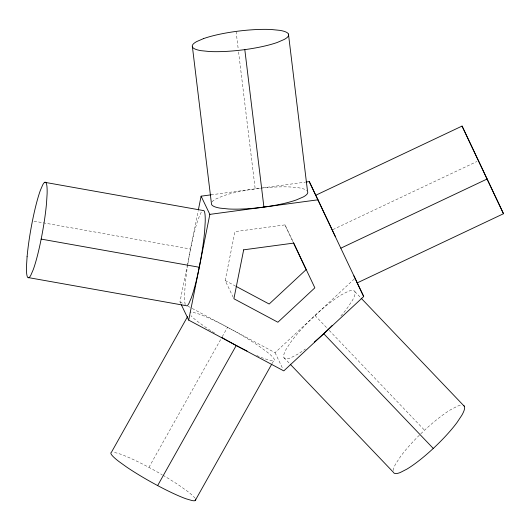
<?xml version="1.0" encoding="UTF-8"?>
<svg xmlns="http://www.w3.org/2000/svg" width="530" height="530" viewBox="0 0 530 530"><rect width="100%" height="100%" fill="white"/><g stroke="black" fill="none" stroke-linecap="round" stroke-linejoin="round"><path stroke-width="0.4" stroke-dasharray="2.65 1.99" d="M180.664 303.372L179.968 301.915L187.017 266.669M187.176 265.868L198.227 210.595M233.2 297.29L225.17 280.542L234.949 231.63L284.988 224.886L293.362 242.362M148.923 467.374L221.845 337.411M222.256 336.689L227.522 327.301M272.155 363.414L273.778 360.526M192.218 308.453L275.07 352.688L354.987 278.329M332.88 229.616L476.921 161.504M210.94 194.848L261.747 188.004M262.569 187.898L305.181 182.154M34.072 221.182L190.542 249.047M114.553 452.408L120.356 454.104A48.541 5.89 29.3 0 1 162.167 474.774M225.17 280.542L235.267 285.928M179.968 301.915L184.294 304.22M187.892 306.148L191.496 308.069M354.855 291.613L360.559 297.588M315.025 315.509L328.719 329.852M329.289 330.448L424.543 430.234M283.921 357.611L289.625 363.587M275.07 352.688L282.748 368.708M284.988 224.886L293.448 242.786M236.082 31.416L238.175 48.641M238.573 51.92L255.195 188.892M212.053 201.884A48.541 9.58 -6.9 0 1 215.796 199.041L222.527 196.126A48.541 9.58 -6.9 0 1 290.413 186.984L298.947 187.839A48.541 9.58 -6.9 0 1 306.844 190.608M340.903 315.993A48.541 9.613 -43.7 0 0 347.554 307.711L352.284 300.583A48.541 9.613 -43.7 0 0 347.925 291.48L341.386 294.839A48.541 9.613 -43.7 0 0 291.228 341.512L286.491 348.641A48.541 9.613 -43.7 0 0 290.851 357.743L297.396 354.384A48.541 9.613 -43.7 0 0 305.432 348.998M393.194 470.507A48.541 9.613 -43.7 0 1 396.009 463.366L400.746 456.237A48.541 9.613 -43.7 0 1 450.904 409.564L457.443 406.205A48.541 9.613 -43.7 0 1 461.425 405.125M185.301 304.538A48.541 5.976 -79.9 0 1 184.592 294.236L185.182 284.895A48.541 5.976 -79.9 0 1 187.726 264.808M187.858 263.98A48.541 5.976 -79.9 0 1 198.452 218.526L200.844 212.954A48.541 5.976 -79.9 0 1 202.831 210.463M256.758 355.557A48.541 5.89 29.3 0 0 264.808 358.777L270.611 360.473A48.541 5.89 29.3 0 0 266.252 351.37L258.64 345.904A48.541 5.89 29.3 0 0 198.949 314.032L193.145 312.336A48.541 5.89 29.3 0 0 189.985 312.283M214.551 333.019A48.541 5.89 29.3 0 1 205.117 326.904L197.511 321.438A48.541 5.89 29.3 0 1 190.88 315.575M162.889 475.198A48.541 5.89 29.3 0 1 180.048 485.977L187.653 491.442A48.541 5.89 29.3 0 1 194.808 497.935"/><path stroke-width="0.79" d="M198.386 209.794L201.108 196.173L210.94 194.848M305.995 182.042L309.275 181.605L363.706 296.535L283.795 370.894L188.693 320.12L209.834 214.378L201.108 196.173M187.554 316.615L111.386 452.355A48.541 5.89 29.3 0 0 118.912 461.511L126.524 466.976A48.541 5.89 29.3 0 0 186.209 498.849L192.019 500.545A48.541 5.89 29.3 0 0 195.49 499.008M157.642 485.579L236.241 345.507M195.179 500.598L271.751 364.136M356.564 281.496L357.213 282.894L503.5 213.722L462.054 126.074L315.767 195.245L335.45 236.751M340.85 248.173L487.136 179.001M209.834 214.378L318 199.803M44.739 182.307L202.831 210.463A48.541 5.976 -79.9 0 1 205.203 222.057L204.62 231.398A48.541 5.976 -79.9 0 1 191.35 297.767L188.958 303.339A48.541 5.976 -79.9 0 1 186.964 305.83L28.872 277.68M41.168 239.096L199.26 267.252M235.989 286.319L269.167 304.028L306.135 269.631L293.448 242.786M361.129 298.185L464.373 406.338M323.75 333.714L433.268 448.44M290.195 364.19L393.439 472.336A48.541 9.613 -43.7 0 0 400.369 472.468L406.914 469.11A48.541 9.613 -43.7 0 0 457.072 422.436L461.802 415.308A48.541 9.613 -43.7 0 0 463.505 405.43M503.5 213.722L462.054 126.074M357.081 282.702L363.706 296.535M181.366 304.829L188.693 320.12M309.275 181.605L315.602 194.994M353.921 275.858L356.24 280.801M288.452 34.052L307.559 191.522A48.541 9.58 -6.9 0 1 303.306 196.941L296.581 199.85A48.541 9.58 -6.9 0 1 228.688 208.999L220.162 208.144A48.541 9.58 -6.9 0 1 211.549 204.461L192.436 46.984M244.807 49.621L263.913 207.091M247.02 351.026A48.541 5.89 29.3 0 1 221.553 337.252M332.244 325.42A48.541 9.613 -43.7 0 1 314.423 341.949M27.09 256.739L26.5 266.08A48.541 5.976 -79.9 0 0 30.859 275.183L33.258 269.611A48.541 5.976 -79.9 0 0 46.521 203.242L47.11 193.9A48.541 5.976 -79.9 0 0 42.751 184.798L40.359 190.369A48.541 5.976 -79.9 0 0 27.09 256.739M243.674 249.829L233.896 298.741L277.886 322.233L314.853 287.836L293.713 243.091L243.674 249.829M203.414 38.657L196.69 41.572A48.541 9.58 -6.9 0 0 201.049 50.668L209.582 51.529A48.541 9.58 -6.9 0 0 277.475 42.38L284.199 39.465A48.541 9.58 -6.9 0 0 279.84 30.362L271.307 29.508A48.541 9.58 -6.9 0 0 203.414 38.657"/></g></svg>
